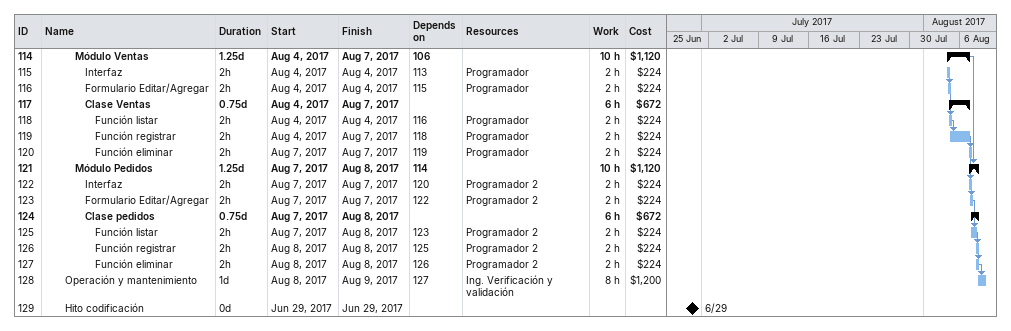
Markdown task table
| ID | Level | Task | Duration | Start | Finish | Predecessors | Resources | Work (h) | Cost ($) |
|---|---|---|---|---|---|---|---|---|---|
| 114 | 4 | **Módulo Ventas** | 1.25d | 2017-08-04 | 2017-08-07 | 106 |  | 10 | 1120 |
| 115 | 5 | Interfaz | 2h | 2017-08-04 | 2017-08-04 | 113 | Programador | 2 | 224 |
| 116 | 5 | Formulario Editar/Agregar | 2h | 2017-08-04 | 2017-08-04 | 115 | Programador | 2 | 224 |
| 117 | 5 | **Clase Ventas** | 0.75d | 2017-08-04 | 2017-08-07 |  |  | 6 | 672 |
| 118 | 6 | Función listar | 2h | 2017-08-04 | 2017-08-04 | 116 | Programador | 2 | 224 |
| 119 | 6 | Función registrar | 2h | 2017-08-04 | 2017-08-07 | 118 | Programador | 2 | 224 |
| 120 | 6 | Función eliminar | 2h | 2017-08-07 | 2017-08-07 | 119 | Programador | 2 | 224 |
| 121 | 4 | **Módulo Pedidos** | 1.25d | 2017-08-07 | 2017-08-08 | 114 |  | 10 | 1120 |
| 122 | 5 | Interfaz | 2h | 2017-08-07 | 2017-08-07 | 120 | Programador 2 | 2 | 224 |
| 123 | 5 | Formulario Editar/Agregar | 2h | 2017-08-07 | 2017-08-07 | 122 | Programador 2 | 2 | 224 |
| 124 | 5 | **Clase pedidos** | 0.75d | 2017-08-07 | 2017-08-08 |  |  | 6 | 672 |
| 125 | 6 | Función listar | 2h | 2017-08-07 | 2017-08-08 | 123 | Programador 2 | 2 | 224 |
| 126 | 6 | Función registrar | 2h | 2017-08-08 | 2017-08-08 | 125 | Programador 2 | 2 | 224 |
| 127 | 6 | Función eliminar | 2h | 2017-08-08 | 2017-08-08 | 126 | Programador 2 | 2 | 224 |
| 128 | 3 | Operación y mantenimiento | 1d | 2017-08-08 | 2017-08-09 | 127 | Ing. Verificación y validación | 8 | 1200 |
| 129 | 3 | Hito codificación | 0d | 2017-06-29 | 2017-06-29 |  |  |  |  |
